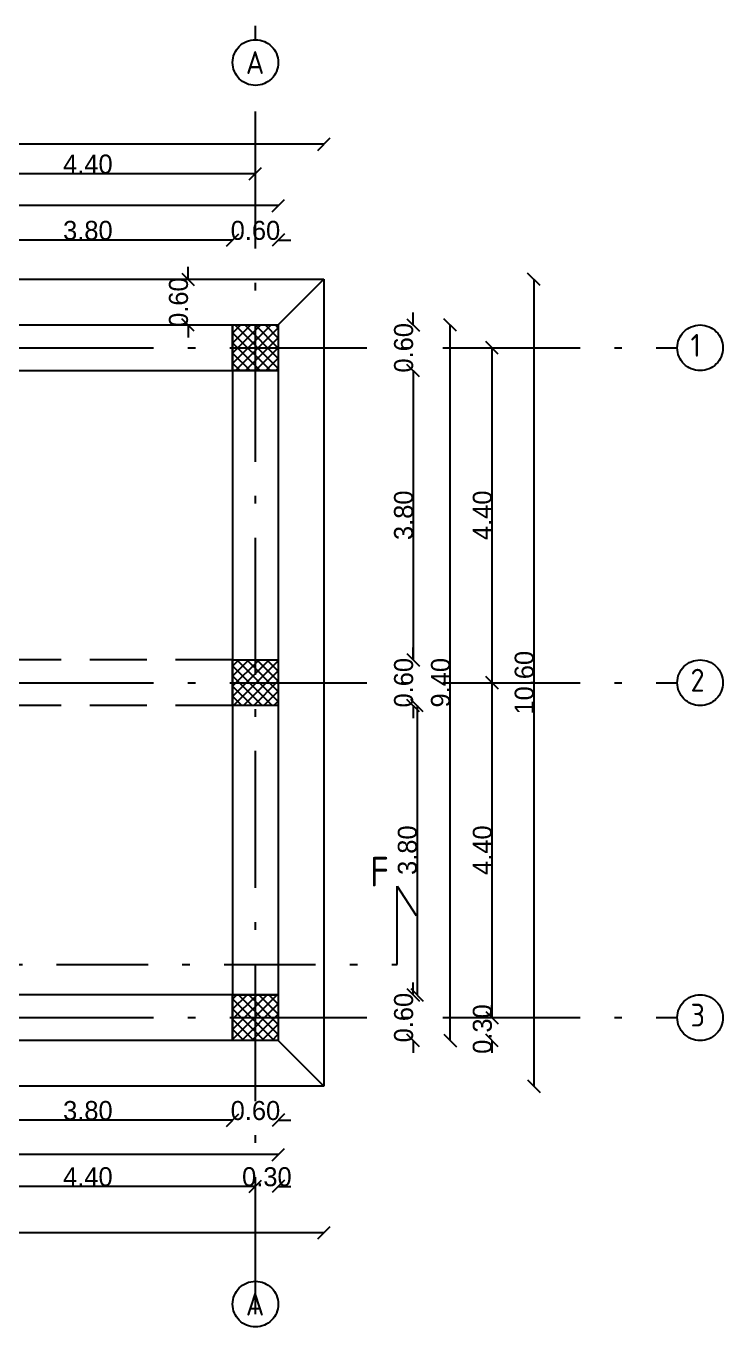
# Model space of a CAD drawing. Extents: x 151242 to 151523, y 158752 to 159354.
# Drawn here: x 151389.49 to 151398.64, y 159046.03 to 159063.13 of the extents above; entities that cross this region are included whole.
import ezdxf

# ---------------------------------------------------------------- set-up
doc = ezdxf.new("R2010")
doc.units = 0
doc.header["$LTSCALE"] = 3
doc.header["$MEASUREMENT"] = 0
doc.header["$PDMODE"] = 2
doc.header["$PDSIZE"] = 0.03
for name, pattern in [('ACAD_ISO10W100', [18, 12, -3, 0, -3]), ('AUSGEZOGEN', [0]), ('DASHED', [0.75, 0.5, -0.25]), ('STRICHPUNKT2', [0.7, 0.4, -0.15, 0, -0.15])]:
    doc.linetypes.add(name, pattern=pattern)
doc.layers.get('0').update_dxf_attribs({"linetype": 'CONTINUOUS'})
doc.layers.get('DEFPOINTS').update_dxf_attribs({"linetype": 'CONTINUOUS'})
for name, color, linetype in [('axis', 8, 'ACAD_ISO10W100'), ('EBENE0', 7, 'AUSGEZOGEN'), ('hide', 4, 'DASHED'), ('TEXTS', 1, 'CONTINUOUS')]:
    doc.layers.add(name, color=color, linetype=linetype)
doc.styles.add('ISO8', font='iso8')
doc.dimstyles.new('mais 1-100 plan', dxfattribs={"dimtxt": 0.25, "dimasz": 0.1635, "dimexe": 0.18, "dimexo": 0.0625, "dimgap": 0, "dimtad": 1, "dimzin": 0, "dimdsep": 46, "dimtxsty": 'Standard', "dimblk": 'OBLIQUE', "dimcen": 0, "dimse1": 1, "dimse2": 1, "dimclrd": 8, "dimclrt": 4, "dimadec": 0, "dimazin": 0, "dimtfac": 1, "dimtix": 1, "dimtofl": 0, "dimtmove": 0, "dimatfit": 3, "dimldrblk": 'OBLIQUE', "dimfxl": 0.18, "dimtolj": 1, "dimtzin": 0, "dimarcsym": 0})
pattern_1 = [(45, (145466.36038, 160136.92352), (-0.0662912607, 0.0662912607), []), (135, (145466.36038, 160136.92352), (-0.0662912607, -0.0662912607), [])]

# ---------------------------------------------------------------- blocks, each defined once
blk = doc.blocks.new('_OBLIQUE')
at = {"color": 0, "linetype": 'ByBlock'}
blk.add_line((-0.5, -0.5), (0.5, 0.5), dxfattribs=at)
blk = doc.blocks.new('*D222')
at = {"layer": 'axis', "color": 8, "linetype": 'Continuous', "lineweight": -2, "transparency": 16777216}
for p, q in [((151394.572, 159059.199), (151394.572, 159059.362)), ((151394.572, 159058.599), (151394.572, 159058.435))]:
    blk.add_line(p, q, dxfattribs=at)
at = {"layer": 'DEFPOINTS', "color": 0, "linetype": 'Continuous', "transparency": 16777216}
for p in [(151390.688, 159059.199), (151390.688, 159058.599), (151394.572, 159058.599)]:
    blk.add_point(p, dxfattribs=at)
at = {"layer": 'axis', "color": 8, "linetype": 'Continuous', "lineweight": -2, "transparency": 16777216, "xscale": 0.1635000000000001, "yscale": 0.1635000000000001, "zscale": 0.1635000000000001}
for p, rotation in [((151394.572, 159059.199), 270), ((151394.572, 159058.599), 90)]:
    blk.add_blockref('_OBLIQUE', p, dxfattribs=dict(at, rotation=rotation))
at = {"layer": 'axis', "color": 4, "linetype": 'Continuous', "transparency": 16777216, "insert": (151394.447, 159058.899), "char_height": 0.25, "attachment_point": 5, "rotation": 90}
blk.add_mtext('\\A1;0.60', dxfattribs=at)
blk = doc.blocks.new('*D223')
at = {"layer": 'axis', "color": 8, "linetype": 'Continuous', "lineweight": -2, "transparency": 16777216}
blk.add_line((151394.572, 159058.599), (151394.572, 159054.799), dxfattribs=at)
at = {"layer": 'DEFPOINTS', "color": 0, "linetype": 'Continuous', "transparency": 16777216}
for p in [(151390.688, 159058.599), (151390.688, 159054.799), (151394.572, 159054.799)]:
    blk.add_point(p, dxfattribs=at)
at = {"layer": 'axis', "color": 8, "linetype": 'Continuous', "lineweight": -2, "transparency": 16777216, "xscale": 0.1635000000000001, "yscale": 0.1635000000000001, "zscale": 0.1635000000000001}
for p, rotation in [((151394.572, 159058.599), 90), ((151394.572, 159054.799), 270)]:
    blk.add_blockref('_OBLIQUE', p, dxfattribs=dict(at, rotation=rotation))
at = {"layer": 'axis', "color": 4, "linetype": 'Continuous', "transparency": 16777216, "insert": (151394.447, 159056.699), "char_height": 0.25, "attachment_point": 5, "rotation": 90}
blk.add_mtext('\\A1;3.80', dxfattribs=at)
blk = doc.blocks.new('*D224')
at = {"layer": 'axis', "color": 8, "linetype": 'Continuous', "lineweight": -2, "transparency": 16777216}
for p, q in [((151394.572, 159054.799), (151394.572, 159054.962)), ((151394.572, 159054.199), (151394.572, 159054.035))]:
    blk.add_line(p, q, dxfattribs=at)
at = {"layer": 'DEFPOINTS', "color": 0, "linetype": 'Continuous', "transparency": 16777216}
for p in [(151390.688, 159054.799), (151390.688, 159054.199), (151394.572, 159054.199)]:
    blk.add_point(p, dxfattribs=at)
at = {"layer": 'axis', "color": 8, "linetype": 'Continuous', "lineweight": -2, "transparency": 16777216, "xscale": 0.1635000000000001, "yscale": 0.1635000000000001, "zscale": 0.1635000000000001}
for p, rotation in [((151394.572, 159054.799), 270), ((151394.572, 159054.199), 90)]:
    blk.add_blockref('_OBLIQUE', p, dxfattribs=dict(at, rotation=rotation))
at = {"layer": 'axis', "color": 4, "linetype": 'Continuous', "transparency": 16777216, "insert": (151394.447, 159054.499), "char_height": 0.25, "attachment_point": 5, "rotation": 90}
blk.add_mtext('\\A1;0.60', dxfattribs=at)
blk = doc.blocks.new('*D225')
at = {"layer": 'axis', "color": 8, "linetype": 'Continuous', "lineweight": -2, "transparency": 16777216}
blk.add_line((151394.622, 159054.199), (151394.622, 159050.399), dxfattribs=at)
at = {"layer": 'DEFPOINTS', "color": 0, "linetype": 'Continuous', "transparency": 16777216}
for p in [(151390.688, 159054.199), (151390.738, 159050.399), (151394.622, 159050.399)]:
    blk.add_point(p, dxfattribs=at)
at = {"layer": 'axis', "color": 8, "linetype": 'Continuous', "lineweight": -2, "transparency": 16777216, "xscale": 0.1635000000000001, "yscale": 0.1635000000000001, "zscale": 0.1635000000000001}
for p, rotation in [((151394.622, 159054.199), 90), ((151394.622, 159050.399), 270)]:
    blk.add_blockref('_OBLIQUE', p, dxfattribs=dict(at, rotation=rotation))
at = {"layer": 'axis', "color": 4, "linetype": 'Continuous', "transparency": 16777216, "insert": (151394.497, 159052.299), "char_height": 0.25, "attachment_point": 5, "rotation": 90}
blk.add_mtext('\\A1;3.80', dxfattribs=at)
blk = doc.blocks.new('*D226')
at = {"layer": 'axis', "color": 8, "linetype": 'Continuous', "lineweight": -2, "transparency": 16777216}
for p, q in [((151394.572, 159050.399), (151394.572, 159050.562)), ((151394.572, 159049.799), (151394.572, 159049.635))]:
    blk.add_line(p, q, dxfattribs=at)
at = {"layer": 'DEFPOINTS', "color": 0, "linetype": 'Continuous', "transparency": 16777216}
for p in [(151390.688, 159050.399), (151390.688, 159049.799), (151394.572, 159049.799)]:
    blk.add_point(p, dxfattribs=at)
at = {"layer": 'axis', "color": 8, "linetype": 'Continuous', "lineweight": -2, "transparency": 16777216, "xscale": 0.1635000000000001, "yscale": 0.1635000000000001, "zscale": 0.1635000000000001}
for p, rotation in [((151394.572, 159050.399), 270), ((151394.572, 159049.799), 90)]:
    blk.add_blockref('_OBLIQUE', p, dxfattribs=dict(at, rotation=rotation))
at = {"layer": 'axis', "color": 4, "linetype": 'Continuous', "transparency": 16777216, "insert": (151394.447, 159050.099), "char_height": 0.25, "attachment_point": 5, "rotation": 90}
blk.add_mtext('\\A1;0.60', dxfattribs=at)
blk = doc.blocks.new('*D227')
at = {"layer": 'axis', "color": 8, "linetype": 'Continuous', "lineweight": -2, "transparency": 16777216}
blk.add_line((151395.057, 159049.799), (151395.057, 159059.199), dxfattribs=at)
at = {"layer": 'DEFPOINTS', "color": 0, "linetype": 'Continuous', "transparency": 16777216}
for p in [(151394.652, 159059.199), (151395.057, 159059.199), (151394.652, 159049.799)]:
    blk.add_point(p, dxfattribs=at)
at = {"layer": 'axis', "color": 8, "linetype": 'Continuous', "lineweight": -2, "transparency": 16777216, "xscale": 0.1635000000000001, "yscale": 0.1635000000000001, "zscale": 0.1635000000000001}
for p, rotation in [((151395.057, 159059.199), 90), ((151395.057, 159049.799), 270)]:
    blk.add_blockref('_OBLIQUE', p, dxfattribs=dict(at, rotation=rotation))
at = {"layer": 'axis', "color": 4, "linetype": 'Continuous', "transparency": 16777216, "insert": (151394.932, 159054.499), "char_height": 0.25, "attachment_point": 5, "rotation": 90}
blk.add_mtext('\\A1;9.40', dxfattribs=at)
blk = doc.blocks.new('*D228')
at = {"layer": 'axis', "color": 8, "linetype": 'Continuous', "lineweight": -2, "transparency": 16777216}
for p, q in [((151392.201, 159060.315), (151392.037, 159060.315)), ((151392.801, 159060.315), (151392.964, 159060.315))]:
    blk.add_line(p, q, dxfattribs=at)
at = {"layer": 'DEFPOINTS', "color": 0, "linetype": 'Continuous', "transparency": 16777216}
for p in [(151392.201, 159060.315), (151392.201, 159057.735), (151392.801, 159057.735)]:
    blk.add_point(p, dxfattribs=at)
at = {"layer": 'axis', "color": 8, "linetype": 'Continuous', "lineweight": -2, "transparency": 16777216, "xscale": 0.1635000000000001, "yscale": 0.1635000000000001, "zscale": 0.1635000000000001}
blk.add_blockref('_OBLIQUE', (151392.201, 159060.315), dxfattribs=at)
at = {"layer": 'axis', "color": 8, "linetype": 'Continuous', "lineweight": -2, "transparency": 16777216, "xscale": 0.1635000000000001, "yscale": 0.1635000000000001, "zscale": 0.1635000000000001, "rotation": 180}
blk.add_blockref('_OBLIQUE', (151392.801, 159060.315), dxfattribs=at)
at = {"layer": 'axis', "color": 4, "linetype": 'Continuous', "transparency": 16777216, "insert": (151392.501, 159060.44), "char_height": 0.25, "attachment_point": 5}
blk.add_mtext('\\A1;0.60', dxfattribs=at)
blk = doc.blocks.new('*D229')
at = {"layer": 'axis', "color": 8, "linetype": 'Continuous', "lineweight": -2, "transparency": 16777216}
blk.add_line((151392.201, 159060.315), (151388.401, 159060.315), dxfattribs=at)
at = {"layer": 'DEFPOINTS', "color": 0, "linetype": 'Continuous', "transparency": 16777216}
for p in [(151388.401, 159060.315), (151388.401, 159057.735), (151392.201, 159057.735)]:
    blk.add_point(p, dxfattribs=at)
at = {"layer": 'axis', "color": 8, "linetype": 'Continuous', "lineweight": -2, "transparency": 16777216, "xscale": 0.1635000000000001, "yscale": 0.1635000000000001, "zscale": 0.1635000000000001, "rotation": 180}
blk.add_blockref('_OBLIQUE', (151388.401, 159060.315), dxfattribs=at)
at = {"layer": 'axis', "color": 8, "linetype": 'Continuous', "lineweight": -2, "transparency": 16777216, "xscale": 0.1635000000000001, "yscale": 0.1635000000000001, "zscale": 0.1635000000000001}
blk.add_blockref('_OBLIQUE', (151392.201, 159060.315), dxfattribs=at)
at = {"layer": 'axis', "color": 4, "linetype": 'Continuous', "transparency": 16777216, "insert": (151390.301, 159060.44), "char_height": 0.25, "attachment_point": 5}
blk.add_mtext('\\A1;3.80', dxfattribs=at)
blk = doc.blocks.new('*D233')
at = {"layer": 'axis', "color": 8, "linetype": 'Continuous', "lineweight": -2, "transparency": 16777216}
blk.add_line((151392.801, 159060.767), (151383.401, 159060.767), dxfattribs=at)
at = {"layer": 'DEFPOINTS', "color": 0, "linetype": 'Continuous', "transparency": 16777216}
for p in [(151383.401, 159060.767), (151383.401, 159060.235), (151392.801, 159060.235)]:
    blk.add_point(p, dxfattribs=at)
at = {"layer": 'axis', "color": 8, "linetype": 'Continuous', "lineweight": -2, "transparency": 16777216, "xscale": 0.1635000000000001, "yscale": 0.1635000000000001, "zscale": 0.1635000000000001, "rotation": 180}
blk.add_blockref('_OBLIQUE', (151383.401, 159060.767), dxfattribs=at)
at = {"layer": 'axis', "color": 8, "linetype": 'Continuous', "lineweight": -2, "transparency": 16777216, "xscale": 0.1635000000000001, "yscale": 0.1635000000000001, "zscale": 0.1635000000000001}
blk.add_blockref('_OBLIQUE', (151392.801, 159060.767), dxfattribs=at)
at = {"layer": 'axis', "color": 4, "linetype": 'Continuous', "transparency": 16777216, "insert": (151388.101, 159060.892), "char_height": 0.25, "attachment_point": 5}
blk.add_mtext('\\A1;9.40', dxfattribs=at)
blk = doc.blocks.new('*D234')
at = {"layer": 'axis', "color": 8, "linetype": 'Continuous', "lineweight": -2, "transparency": 16777216}
blk.add_line((151392.501, 159061.186), (151388.101, 159061.186), dxfattribs=at)
at = {"layer": 'DEFPOINTS', "color": 0, "linetype": 'Continuous', "transparency": 16777216}
for p in [(151392.501, 159061.524), (151388.101, 159061.186), (151388.101, 159061.186)]:
    blk.add_point(p, dxfattribs=at)
at = {"layer": 'axis', "color": 8, "linetype": 'Continuous', "lineweight": -2, "transparency": 16777216, "xscale": 0.1635000000000001, "yscale": 0.1635000000000001, "zscale": 0.1635000000000001, "rotation": 180}
blk.add_blockref('_OBLIQUE', (151388.101, 159061.186), dxfattribs=at)
at = {"layer": 'axis', "color": 8, "linetype": 'Continuous', "lineweight": -2, "transparency": 16777216, "xscale": 0.1635000000000001, "yscale": 0.1635000000000001, "zscale": 0.1635000000000001}
blk.add_blockref('_OBLIQUE', (151392.501, 159061.186), dxfattribs=at)
at = {"layer": 'axis', "color": 4, "linetype": 'Continuous', "transparency": 16777216, "insert": (151390.301, 159061.311), "char_height": 0.25, "attachment_point": 5}
blk.add_mtext('\\A1;4.40', dxfattribs=at)
blk = doc.blocks.new('*D237')
at = {"layer": 'axis', "color": 8, "linetype": 'Continuous', "lineweight": -2, "transparency": 16777216}
blk.add_line((151395.606, 159058.899), (151395.606, 159054.499), dxfattribs=at)
at = {"layer": 'DEFPOINTS', "color": 0, "linetype": 'Continuous', "transparency": 16777216}
for p in [(151395.926, 159058.899), (151395.606, 159054.499), (151395.926, 159054.499)]:
    blk.add_point(p, dxfattribs=at)
at = {"layer": 'axis', "color": 8, "linetype": 'Continuous', "lineweight": -2, "transparency": 16777216, "xscale": 0.1635000000000001, "yscale": 0.1635000000000001, "zscale": 0.1635000000000001}
for p, rotation in [((151395.606, 159058.899), 90), ((151395.606, 159054.499), 270)]:
    blk.add_blockref('_OBLIQUE', p, dxfattribs=dict(at, rotation=rotation))
at = {"layer": 'axis', "color": 4, "linetype": 'Continuous', "transparency": 16777216, "insert": (151395.481, 159056.699), "char_height": 0.25, "attachment_point": 5, "rotation": 90}
blk.add_mtext('\\A1;4.40', dxfattribs=at)
blk = doc.blocks.new('*D238')
at = {"layer": 'axis', "color": 8, "linetype": 'Continuous', "lineweight": -2, "transparency": 16777216}
blk.add_line((151395.606, 159054.499), (151395.606, 159050.099), dxfattribs=at)
at = {"layer": 'DEFPOINTS', "color": 0, "linetype": 'Continuous', "transparency": 16777216}
for p in [(151395.091, 159054.499), (151395.091, 159050.099), (151395.606, 159050.099)]:
    blk.add_point(p, dxfattribs=at)
at = {"layer": 'axis', "color": 8, "linetype": 'Continuous', "lineweight": -2, "transparency": 16777216, "xscale": 0.1635000000000001, "yscale": 0.1635000000000001, "zscale": 0.1635000000000001}
for p, rotation in [((151395.606, 159054.499), 90), ((151395.606, 159050.099), 270)]:
    blk.add_blockref('_OBLIQUE', p, dxfattribs=dict(at, rotation=rotation))
at = {"layer": 'axis', "color": 4, "linetype": 'Continuous', "transparency": 16777216, "insert": (151395.481, 159052.299), "char_height": 0.25, "attachment_point": 5, "rotation": 90}
blk.add_mtext('\\A1;4.40', dxfattribs=at)
blk = doc.blocks.new('*D240')
at = {"layer": 'axis', "color": 8, "linetype": 'Continuous', "lineweight": -2, "transparency": 16777216}
for p, q in [((151391.617, 159059.799), (151391.617, 159059.962)), ((151391.617, 159059.199), (151391.617, 159059.035))]:
    blk.add_line(p, q, dxfattribs=at)
at = {"layer": 'DEFPOINTS', "color": 0, "linetype": 'Continuous', "transparency": 16777216}
for p in [(151391.747, 159059.799), (151391.617, 159059.199), (151391.747, 159059.199)]:
    blk.add_point(p, dxfattribs=at)
at = {"layer": 'axis', "color": 8, "linetype": 'Continuous', "lineweight": -2, "transparency": 16777216, "xscale": 0.1635000000000001, "yscale": 0.1635000000000001, "zscale": 0.1635000000000001}
for p, rotation in [((151391.617, 159059.799), 270), ((151391.617, 159059.199), 90)]:
    blk.add_blockref('_OBLIQUE', p, dxfattribs=dict(at, rotation=rotation))
at = {"layer": 'axis', "color": 4, "linetype": 'Continuous', "transparency": 16777216, "insert": (151391.492, 159059.499), "char_height": 0.25, "attachment_point": 5, "rotation": 90}
blk.add_mtext('\\A1;0.60', dxfattribs=at)
blk = doc.blocks.new('*D241')
at = {"layer": 'axis', "color": 8, "linetype": 'Continuous', "lineweight": -2, "transparency": 16777216}
for p, q in [((151392.201, 159048.752), (151392.037, 159048.752)), ((151392.801, 159048.752), (151392.964, 159048.752))]:
    blk.add_line(p, q, dxfattribs=at)
at = {"layer": 'DEFPOINTS', "color": 0, "linetype": 'Continuous', "transparency": 16777216}
for p in [(151392.201, 159051), (151392.801, 159051), (151392.201, 159048.752)]:
    blk.add_point(p, dxfattribs=at)
at = {"layer": 'axis', "color": 8, "linetype": 'Continuous', "lineweight": -2, "transparency": 16777216, "xscale": 0.1635000000000001, "yscale": 0.1635000000000001, "zscale": 0.1635000000000001}
blk.add_blockref('_OBLIQUE', (151392.201, 159048.752), dxfattribs=at)
at = {"layer": 'axis', "color": 8, "linetype": 'Continuous', "lineweight": -2, "transparency": 16777216, "xscale": 0.1635000000000001, "yscale": 0.1635000000000001, "zscale": 0.1635000000000001, "rotation": 180}
blk.add_blockref('_OBLIQUE', (151392.801, 159048.752), dxfattribs=at)
at = {"layer": 'axis', "color": 4, "linetype": 'Continuous', "transparency": 16777216, "insert": (151392.501, 159048.877), "char_height": 0.25, "attachment_point": 5}
blk.add_mtext('\\A1;0.60', dxfattribs=at)
blk = doc.blocks.new('*D242')
at = {"layer": 'axis', "color": 8, "linetype": 'Continuous', "lineweight": -2, "transparency": 16777216}
blk.add_line((151392.201, 159048.752), (151388.401, 159048.752), dxfattribs=at)
at = {"layer": 'DEFPOINTS', "color": 0, "linetype": 'Continuous', "transparency": 16777216}
for p in [(151388.401, 159051), (151392.201, 159051), (151388.401, 159048.752)]:
    blk.add_point(p, dxfattribs=at)
at = {"layer": 'axis', "color": 8, "linetype": 'Continuous', "lineweight": -2, "transparency": 16777216, "xscale": 0.1635000000000001, "yscale": 0.1635000000000001, "zscale": 0.1635000000000001, "rotation": 180}
blk.add_blockref('_OBLIQUE', (151388.401, 159048.752), dxfattribs=at)
at = {"layer": 'axis', "color": 8, "linetype": 'Continuous', "lineweight": -2, "transparency": 16777216, "xscale": 0.1635000000000001, "yscale": 0.1635000000000001, "zscale": 0.1635000000000001}
blk.add_blockref('_OBLIQUE', (151392.201, 159048.752), dxfattribs=at)
at = {"layer": 'axis', "color": 4, "linetype": 'Continuous', "transparency": 16777216, "insert": (151390.301, 159048.877), "char_height": 0.25, "attachment_point": 5}
blk.add_mtext('\\A1;3.80', dxfattribs=at)
blk = doc.blocks.new('*D246')
at = {"layer": 'axis', "color": 8, "linetype": 'Continuous', "lineweight": -2, "transparency": 16777216}
blk.add_line((151392.801, 159048.3), (151383.401, 159048.3), dxfattribs=at)
at = {"layer": 'DEFPOINTS', "color": 0, "linetype": 'Continuous', "transparency": 16777216}
for p in [(151383.401, 159048.832), (151392.801, 159048.832), (151383.401, 159048.3)]:
    blk.add_point(p, dxfattribs=at)
at = {"layer": 'axis', "color": 8, "linetype": 'Continuous', "lineweight": -2, "transparency": 16777216, "xscale": 0.1635000000000001, "yscale": 0.1635000000000001, "zscale": 0.1635000000000001, "rotation": 180}
blk.add_blockref('_OBLIQUE', (151383.401, 159048.3), dxfattribs=at)
at = {"layer": 'axis', "color": 8, "linetype": 'Continuous', "lineweight": -2, "transparency": 16777216, "xscale": 0.1635000000000001, "yscale": 0.1635000000000001, "zscale": 0.1635000000000001}
blk.add_blockref('_OBLIQUE', (151392.801, 159048.3), dxfattribs=at)
at = {"layer": 'axis', "color": 4, "linetype": 'Continuous', "transparency": 16777216, "insert": (151388.101, 159048.425), "char_height": 0.25, "attachment_point": 5}
blk.add_mtext('\\A1;9.40', dxfattribs=at)
blk = doc.blocks.new('*D247')
at = {"layer": 'axis', "color": 8, "linetype": 'Continuous', "lineweight": -2, "transparency": 16777216}
for p, q in [((151392.501, 159047.882), (151392.337, 159047.882)), ((151392.801, 159047.882), (151392.964, 159047.882))]:
    blk.add_line(p, q, dxfattribs=at)
at = {"layer": 'DEFPOINTS', "color": 0, "linetype": 'Continuous', "transparency": 16777216}
for p in [(151392.501, 159053.153), (151392.801, 159048.22), (151392.501, 159047.882)]:
    blk.add_point(p, dxfattribs=at)
at = {"layer": 'axis', "color": 8, "linetype": 'Continuous', "lineweight": -2, "transparency": 16777216, "xscale": 0.1635000000000001, "yscale": 0.1635000000000001, "zscale": 0.1635000000000001}
blk.add_blockref('_OBLIQUE', (151392.501, 159047.882), dxfattribs=at)
at = {"layer": 'axis', "color": 8, "linetype": 'Continuous', "lineweight": -2, "transparency": 16777216, "xscale": 0.1635000000000001, "yscale": 0.1635000000000001, "zscale": 0.1635000000000001, "rotation": 180}
blk.add_blockref('_OBLIQUE', (151392.801, 159047.882), dxfattribs=at)
at = {"layer": 'axis', "color": 4, "linetype": 'Continuous', "transparency": 16777216, "insert": (151392.651, 159048.007), "char_height": 0.25, "attachment_point": 5}
blk.add_mtext('\\A1;0.30', dxfattribs=at)
blk = doc.blocks.new('*D248')
at = {"layer": 'axis', "color": 8, "linetype": 'Continuous', "lineweight": -2, "transparency": 16777216}
blk.add_line((151392.501, 159047.882), (151388.101, 159047.882), dxfattribs=at)
at = {"layer": 'DEFPOINTS', "color": 0, "linetype": 'Continuous', "transparency": 16777216}
for p in [(151388.101, 159047.882), (151388.101, 159047.882), (151392.501, 159047.543)]:
    blk.add_point(p, dxfattribs=at)
at = {"layer": 'axis', "color": 8, "linetype": 'Continuous', "lineweight": -2, "transparency": 16777216, "xscale": 0.1635000000000001, "yscale": 0.1635000000000001, "zscale": 0.1635000000000001, "rotation": 180}
blk.add_blockref('_OBLIQUE', (151388.101, 159047.882), dxfattribs=at)
at = {"layer": 'axis', "color": 8, "linetype": 'Continuous', "lineweight": -2, "transparency": 16777216, "xscale": 0.1635000000000001, "yscale": 0.1635000000000001, "zscale": 0.1635000000000001}
blk.add_blockref('_OBLIQUE', (151392.501, 159047.882), dxfattribs=at)
at = {"layer": 'axis', "color": 4, "linetype": 'Continuous', "transparency": 16777216, "insert": (151390.301, 159048.007), "char_height": 0.25, "attachment_point": 5}
blk.add_mtext('\\A1;4.40', dxfattribs=at)
blk = doc.blocks.new('*D251')
at = {"layer": 'axis', "color": 8, "linetype": 'Continuous', "lineweight": -2, "transparency": 16777216}
blk.add_line((151393.401, 159047.273), (151382.801, 159047.273), dxfattribs=at)
at = {"layer": 'DEFPOINTS', "color": 0, "linetype": 'Continuous', "transparency": 16777216}
for p in [(151382.801, 159047.927), (151393.401, 159047.927), (151382.801, 159047.273)]:
    blk.add_point(p, dxfattribs=at)
at = {"layer": 'axis', "color": 8, "linetype": 'Continuous', "lineweight": -2, "transparency": 16777216, "xscale": 0.1635000000000001, "yscale": 0.1635000000000001, "zscale": 0.1635000000000001, "rotation": 180}
blk.add_blockref('_OBLIQUE', (151382.801, 159047.273), dxfattribs=at)
at = {"layer": 'axis', "color": 8, "linetype": 'Continuous', "lineweight": -2, "transparency": 16777216, "xscale": 0.1635000000000001, "yscale": 0.1635000000000001, "zscale": 0.1635000000000001}
blk.add_blockref('_OBLIQUE', (151393.401, 159047.273), dxfattribs=at)
at = {"layer": 'axis', "color": 4, "linetype": 'Continuous', "transparency": 16777216, "insert": (151388.617, 159047.398), "char_height": 0.25, "attachment_point": 5}
blk.add_mtext('\\A1;10.60', dxfattribs=at)
blk = doc.blocks.new('*D262')
at = {"layer": 'axis', "color": 8, "linetype": 'Continuous', "lineweight": -2, "transparency": 16777216}
blk.add_line((151393.401, 159061.575), (151382.801, 159061.575), dxfattribs=at)
at = {"layer": 'DEFPOINTS', "color": 0, "linetype": 'Continuous', "transparency": 16777216}
for p in [(151382.801, 159061.575), (151382.801, 159061.003), (151393.401, 159061.003)]:
    blk.add_point(p, dxfattribs=at)
at = {"layer": 'axis', "color": 8, "linetype": 'Continuous', "lineweight": -2, "transparency": 16777216, "xscale": 0.1635000000000001, "yscale": 0.1635000000000001, "zscale": 0.1635000000000001, "rotation": 180}
blk.add_blockref('_OBLIQUE', (151382.801, 159061.575), dxfattribs=at)
at = {"layer": 'axis', "color": 8, "linetype": 'Continuous', "lineweight": -2, "transparency": 16777216, "xscale": 0.1635000000000001, "yscale": 0.1635000000000001, "zscale": 0.1635000000000001}
blk.add_blockref('_OBLIQUE', (151393.401, 159061.575), dxfattribs=at)
at = {"layer": 'axis', "color": 4, "linetype": 'Continuous', "transparency": 16777216, "insert": (151388.101, 159061.7), "char_height": 0.25, "attachment_point": 5}
blk.add_mtext('\\A1;10.60', dxfattribs=at)
blk = doc.blocks.new('*D269')
at = {"layer": 'axis', "color": 8, "linetype": 'Continuous', "lineweight": -2, "transparency": 16777216}
blk.add_line((151396.156, 159059.799), (151396.156, 159049.199), dxfattribs=at)
at = {"layer": 'DEFPOINTS', "color": 0, "linetype": 'Continuous', "transparency": 16777216}
for p in [(151391.542, 159059.799), (151391.542, 159049.199), (151396.156, 159049.199)]:
    blk.add_point(p, dxfattribs=at)
at = {"layer": 'axis', "color": 8, "linetype": 'Continuous', "lineweight": -2, "transparency": 16777216, "xscale": 0.1635000000000001, "yscale": 0.1635000000000001, "zscale": 0.1635000000000001}
for p, rotation in [((151396.156, 159059.799), 90), ((151396.156, 159049.199), 270)]:
    blk.add_blockref('_OBLIQUE', p, dxfattribs=dict(at, rotation=rotation))
at = {"layer": 'axis', "color": 4, "linetype": 'Continuous', "transparency": 16777216, "insert": (151396.031, 159054.499), "char_height": 0.25, "attachment_point": 5, "rotation": 90}
blk.add_mtext('\\A1;10.60', dxfattribs=at)
blk = doc.blocks.new('*D270')
at = {"layer": 'axis', "color": 8, "linetype": 'Continuous', "lineweight": -2, "transparency": 16777216}
for p, q in [((151395.606, 159050.099), (151395.606, 159050.262)), ((151395.606, 159049.799), (151395.606, 159049.635))]:
    blk.add_line(p, q, dxfattribs=at)
at = {"layer": 'DEFPOINTS', "color": 0, "linetype": 'Continuous', "transparency": 16777216}
for p in [(151393.578, 159050.099), (151391.542, 159049.799), (151395.606, 159049.799)]:
    blk.add_point(p, dxfattribs=at)
at = {"layer": 'axis', "color": 8, "linetype": 'Continuous', "lineweight": -2, "transparency": 16777216, "xscale": 0.1635000000000001, "yscale": 0.1635000000000001, "zscale": 0.1635000000000001}
for p, rotation in [((151395.606, 159050.099), 270), ((151395.606, 159049.799), 90)]:
    blk.add_blockref('_OBLIQUE', p, dxfattribs=dict(at, rotation=rotation))
at = {"layer": 'axis', "color": 4, "linetype": 'Continuous', "transparency": 16777216, "insert": (151395.481, 159049.949), "char_height": 0.25, "attachment_point": 5, "rotation": 90}
blk.add_mtext('\\A1;0.30', dxfattribs=at)

msp = doc.modelspace()

# ---------------------------------------------------------------- hatches: boundary and pattern name
at = {"layer": 'axis'}
h = msp.add_hatch(dxfattribs=at)
h.set_pattern_fill('ANSI37', color=256, scale=0.75, style=0)
h.set_pattern_definition(pattern_1)
h.paths.add_polyline_path([(151392.201, 159058.599), (151392.201, 159059.199), (151392.801, 159059.199), (151392.801, 159058.599)])
h = msp.add_hatch(dxfattribs=at)
h.set_pattern_fill('ANSI37', color=256, scale=0.75, style=0)
h.set_pattern_definition(pattern_1)
h.paths.add_polyline_path([(151384.001, 159054.799), (151384.001, 159054.199), (151383.401, 159054.199), (151383.401, 159054.799)])
h.paths.add_polyline_path([(151387.801, 159054.799), (151388.401, 159054.799), (151388.401, 159054.199), (151387.801, 159054.199)])
h.paths.add_polyline_path([(151392.201, 159054.799), (151392.801, 159054.799), (151392.801, 159054.199), (151392.201, 159054.199)])
h = msp.add_hatch(dxfattribs=at)
h.set_pattern_fill('ANSI37', color=256, scale=0.75, style=0)
h.set_pattern_definition(pattern_1)
h.paths.add_polyline_path([(151383.401, 159049.799), (151383.401, 159050.399), (151384.001, 159050.399), (151384.001, 159049.799)])
h.paths.add_polyline_path([(151387.801, 159049.799), (151387.801, 159050.399), (151388.401, 159050.399), (151388.401, 159049.799)])
h.paths.add_polyline_path([(151392.801, 159049.799), (151392.201, 159049.799), (151392.201, 159050.399), (151392.801, 159050.399)])

# ---------------------------------------------------------------- linework, layer by layer
at = {"layer": 'axis', "ltscale": 0.05}
for p, q in [((151392.501, 159062.947), (151392.501, 159063.127)), ((151392.501, 159046.203), (151392.501, 159062.347)), ((151378.163, 159058.899), (151398.039, 159058.899)), ((151378.163, 159054.499), (151398.039, 159054.499)), ((151378.163, 159050.099), (151398.039, 159050.099))]:
    msp.add_line(p, q, dxfattribs=at)
at = {"layer": 'axis', "color": 8, "ltscale": 0.5}
for p, q in [((151382.801, 159059.799), (151393.401, 159059.799)), ((151393.401, 159059.799), (151393.401, 159049.199)), ((151393.401, 159049.199), (151382.801, 159049.199))]:
    msp.add_line(p, q, dxfattribs=at)
at = {"layer": 'axis', "color": 3, "linetype": 'AUSGEZOGEN'}
for p, q in [((151383.401, 159059.199), (151392.801, 159059.199)), ((151392.201, 159059.199), (151392.201, 159049.799)), ((151392.201, 159058.599), (151392.201, 159059.199)), ((151392.201, 159059.199), (151392.801, 159059.199)), ((151392.801, 159059.199), (151392.801, 159049.799)), ((151392.801, 159059.199), (151392.801, 159058.599)), ((151383.401, 159058.599), (151392.801, 159058.599)), ((151392.801, 159058.599), (151392.201, 159058.599)), ((151392.201, 159054.199), (151392.201, 159054.799)), ((151392.201, 159054.799), (151392.801, 159054.799)), ((151392.801, 159054.199), (151392.201, 159054.199)), ((151392.801, 159050.399), (151383.401, 159050.399)), ((151392.201, 159049.799), (151392.201, 159050.399)), ((151392.201, 159050.399), (151392.801, 159050.399)), ((151392.801, 159050.399), (151392.801, 159049.799)), ((151392.801, 159049.799), (151383.401, 159049.799)), ((151392.801, 159049.799), (151392.201, 159049.799))]:
    msp.add_line(p, q, dxfattribs=at)
at = {"layer": 'axis', "color": 5, "linetype": 'STRICHPUNKT2'}
msp.add_lwpolyline([(151381.091, 159051.799), (151381.091, 159050.797), (151394.361, 159050.797), (151394.361, 159051.826), (151394.612, 159051.44)], dxfattribs=at)
at = {"layer": 'axis'}
for centre in [(151392.501, 159062.647), (151398.339, 159058.899), (151398.339, 159054.499), (151398.339, 159050.099), (151392.501, 159046.335)]:
    msp.add_circle(centre, 0.3, dxfattribs=at)
at = {"layer": 'hide', "color": 8, "ltscale": 0.5}
for p, q in [((151392.201, 159054.799), (151384.001, 159054.799)), ((151392.201, 159054.199), (151384.001, 159054.199))]:
    msp.add_line(p, q, dxfattribs=at)
at = {"layer": 'TEXTS', "color": 2}
for p, q in [((151392.801, 159059.199), (151393.401, 159059.799)), ((151392.801, 159049.799), (151393.401, 159049.199))]:
    msp.add_line(p, q, dxfattribs=at)

# ---------------------------------------------------------------- texts
at = {"layer": 'axis', "color": 3, "style": 'ISO8'}
for s, p in [('A', (151392.375, 159062.497)), ('1', (151398.213, 159058.782)), ('2', (151398.213, 159054.382)), ('3', (151398.213, 159049.982)), ('A', (151392.375, 159046.185))]:
    msp.add_text(s, height=0.3, dxfattribs=at).set_placement(p)
at = {"layer": 'EBENE0', "color": 3, "style": 'ISO8'}
msp.add_text('F', height=0.39, dxfattribs=at).set_placement((151394.005, 159051.821))

# ---------------------------------------------------------------- dimensions: what is measured, and where the dimension line sits
at = {"layer": 'axis', "color": 2, "linetype": 'Continuous'}
for base, p1, p2, picture, middle in [((151382.801, 159061.575), (151393.401, 159061.003), (151382.801, 159061.003), '*D262', (151388.101, 159061.7)), ((151388.101, 159061.186), (151392.501, 159061.524), (151388.101, 159061.186), '*D234', (151390.301, 159061.311)), ((151383.401, 159060.767), (151392.801, 159060.235), (151383.401, 159060.235), '*D233', (151388.101, 159060.892)), ((151388.401, 159060.315), (151392.201, 159057.735), (151388.401, 159057.735), '*D229', (151390.301, 159060.44)), ((151392.201, 159060.315), (151392.801, 159057.735), (151392.201, 159057.735), '*D228', (151392.501, 159060.44)), ((151388.401, 159048.752), (151392.201, 159051), (151388.401, 159051), '*D242', (151390.301, 159048.877)), ((151392.201, 159048.752), (151392.801, 159051), (151392.201, 159051), '*D241', (151392.501, 159048.877)), ((151383.401, 159048.3), (151392.801, 159048.832), (151383.401, 159048.832), '*D246', (151388.101, 159048.425)), ((151388.101, 159047.882), (151392.501, 159047.543), (151388.101, 159047.882), '*D248', (151390.301, 159048.007))]:
    dim = msp.add_linear_dim(base=base, p1=p1, p2=p2, dimstyle='mais 1-100 plan', override={"dimfxlon": 1, "dimarcsym": 1}, dxfattribs=at)
    dim.commit()
    dim.dimension.update_dxf_attribs({"geometry": picture, "text_midpoint": middle})
for base, p1, p2, picture, middle in [((151391.617, 159059.199), (151391.747, 159059.799), (151391.747, 159059.199), '*D240', (151391.492, 159059.499)), ((151396.156, 159049.199), (151391.542, 159059.799), (151391.542, 159049.199), '*D269', (151396.031, 159054.499)), ((151394.572, 159058.599), (151390.688, 159059.199), (151390.688, 159058.599), '*D222', (151394.447, 159058.899)), ((151395.057, 159059.199), (151394.652, 159049.799), (151394.652, 159059.199), '*D227', (151394.932, 159054.499)), ((151395.606, 159054.499), (151395.926, 159058.899), (151395.926, 159054.499), '*D237', (151395.481, 159056.699)), ((151394.572, 159054.799), (151390.688, 159058.599), (151390.688, 159054.799), '*D223', (151394.447, 159056.699)), ((151394.572, 159054.199), (151390.688, 159054.799), (151390.688, 159054.199), '*D224', (151394.447, 159054.499)), ((151395.606, 159050.099), (151395.091, 159054.499), (151395.091, 159050.099), '*D238', (151395.481, 159052.299)), ((151394.622, 159050.399), (151390.688, 159054.199), (151390.738, 159050.399), '*D225', (151394.497, 159052.299)), ((151394.572, 159049.799), (151390.688, 159050.399), (151390.688, 159049.799), '*D226', (151394.447, 159050.099)), ((151395.606, 159049.799), (151393.578, 159050.099), (151391.542, 159049.799), '*D270', (151395.481, 159049.949))]:
    dim = msp.add_linear_dim(base=base, p1=p1, p2=p2, angle=90, dimstyle='mais 1-100 plan', override={"dimfxlon": 1, "dimarcsym": 1}, dxfattribs=at)
    dim.commit()
    dim.dimension.update_dxf_attribs({"geometry": picture, "text_midpoint": middle})
dim = msp.add_linear_dim(base=(151392.501, 159047.882), p1=(151392.801, 159048.22), p2=(151392.501, 159053.153), dimstyle='mais 1-100 plan', dxfattribs=at)
dim.commit()
dim.dimension.update_dxf_attribs({"geometry": '*D247', "text_midpoint": (151392.651, 159048.007)})
dim = msp.add_linear_dim(base=(151382.801, 159047.273), p1=(151393.401, 159047.927), p2=(151382.801, 159047.927), dimstyle='mais 1-100 plan', override={"dimfxlon": 1, "dimarcsym": 1}, dxfattribs=at)
dim.commit()
dim.dimension.update_dxf_attribs({"geometry": '*D251', "text_midpoint": (151388.617, 159047.273), "dimtype": 160})

doc.saveas('drawing.dxf')
